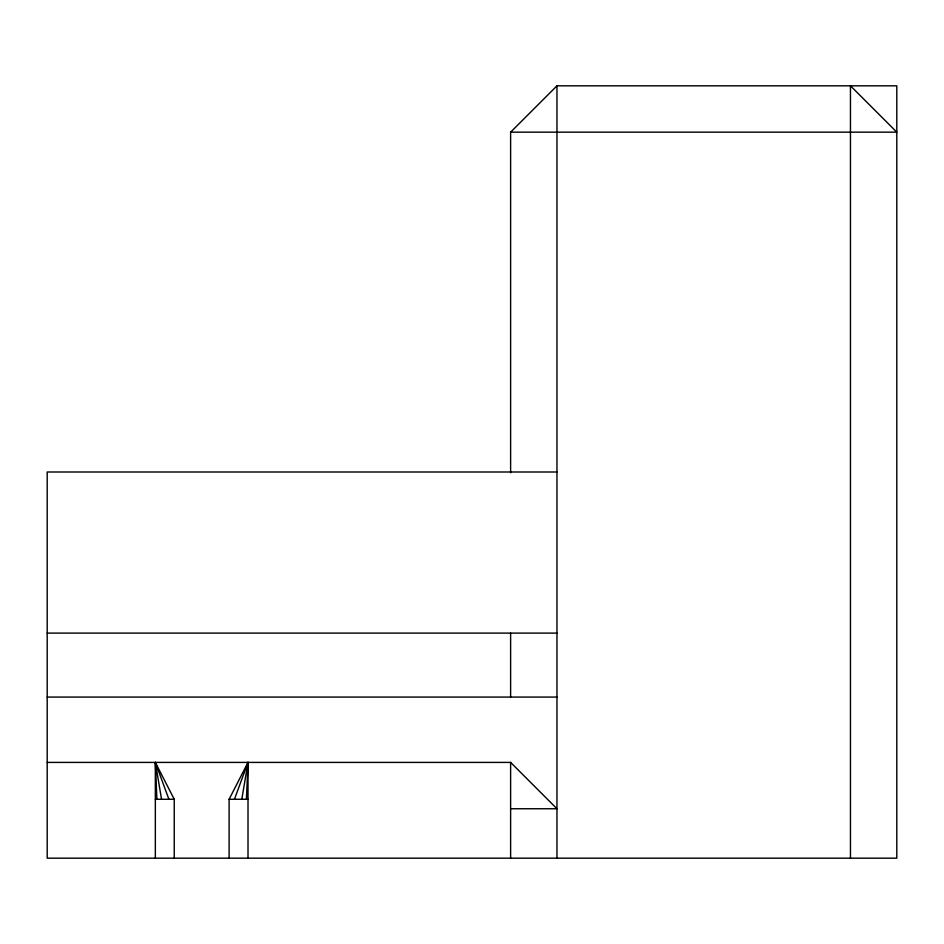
<?xml version="1.0" encoding="UTF-8"?>
<svg xmlns="http://www.w3.org/2000/svg" width="944" height="944" viewBox="0 0 944 944"><rect width="100%" height="100%" fill="white"/><g stroke="black" fill="none" stroke-linecap="round" stroke-linejoin="round"><path stroke-width="1.42" d="M246.431 799.273L248.012 762.41L229.109 799.273L229.109 858.179M241.806 799.273L248.012 762.41L234.442 799.273M510.621 472.732L510.621 132.16L556.96 85.821L896.8 85.821L896.8 858.179L47.2 858.179L47.2 472L556.96 472M510.621 132.16L896.8 132.16L850.461 85.821L850.461 858.179M47.2 633.105L556.96 633.105M47.2 697.073L556.96 697.073M47.2 762.41L510.621 762.41L556.96 808.748L510.621 808.748M155.335 799.273L174.239 799.273L174.239 858.179M229.109 799.273L248.012 799.273M155.335 858.179L155.335 762.41L174.239 799.273M156.905 799.273L155.335 762.41L168.905 799.273M155.335 762.41L161.542 799.273M556.96 85.821L556.96 858.179M510.621 633.105L510.621 697.073M510.621 762.41L510.621 858.179M248.012 762.41L248.012 858.179"/></g></svg>
